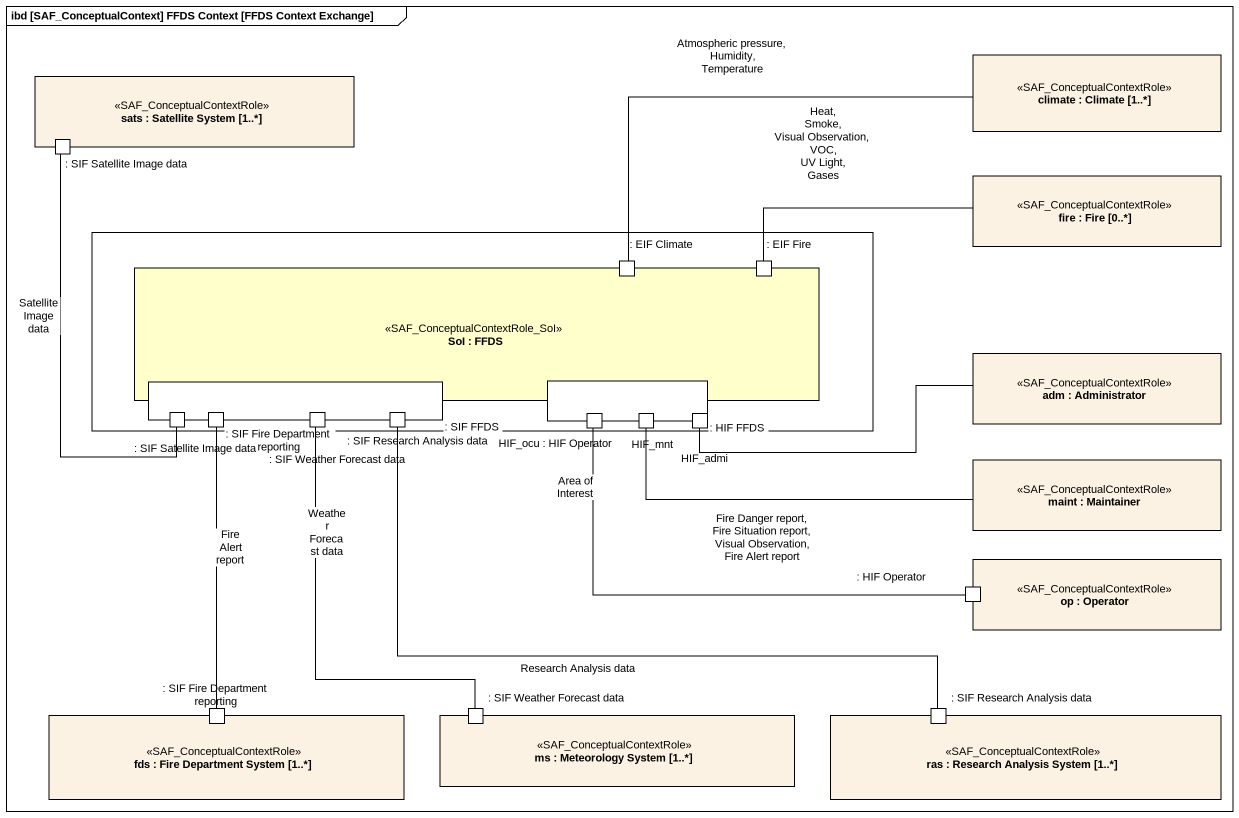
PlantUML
@startuml
mainframe ibd [SAF_ConceptualContext] FFDS Context [FFDS Context Exchange]
rectangle "sats : Satellite System [1..*]" as sats <<SAF_ConceptualContextRole>> {
  port ": SIF Satellite Image data" as SIF_Satellite_Image_data
}
rectangle "climate : Climate [1..*]" as climate <<SAF_ConceptualContextRole>>
rectangle "fire : Fire [0..*]" as fire <<SAF_ConceptualContextRole>>
rectangle " " as rectangle1 {
  rectangle "SoI : FFDS" as SoI <<SAF_ConceptualContextRole_SoI>> #FFFFCC {
    port ": EIF Climate" as EIF_Climate
    port ": EIF Fire" as EIF_Fire
    port ": SIF FFDS" as SIF_FFDS
    port ": HIF FFDS" as HIF_FFDS
  }
  port ": SIF Satellite Image data" as SIF_Satellite_Image_data_2
  port ": SIF Fire Department reporting" as SIF_Fire_Department
  port ": SIF Weather Forecast data" as SIF_Weather_Forecast_data
  port ": SIF Research Analysis data" as SIF_Research_Analysis_data
  port "HIF_ocu : HIF Operator" as HIF_ocu_HIF_Operator
  port HIF_mnt
  port HIF_admi
}
rectangle "adm : Administrator" as adm <<SAF_ConceptualContextRole>>
rectangle "maint : Maintainer" as maint <<SAF_ConceptualContextRole>>
rectangle "op : Operator" as op <<SAF_ConceptualContextRole>> {
  port ": HIF Operator" as HIF_Operator
}
rectangle "fds : Fire Department System [1..*]" as fds <<SAF_ConceptualContextRole>> {
  port ": SIF Fire Department reporting" as SIF_Fire_Department_2
}
rectangle "ms : Meteorology System [1..*]" as ms <<SAF_ConceptualContextRole>> {
  port ": SIF Weather Forecast data" as SIF_Weather_Forecast_data_2
}
rectangle "ras : Research Analysis System [1..*]" as ras <<SAF_ConceptualContextRole>> {
  port ": SIF Research Analysis data" as SIF_Research_Analysis_data_2
}
climate -left- EIF_Climate : Atmospheric pressure, Humidity, Temperature
SIF_Satellite_Image_data -- SIF_Satellite_Image_data_2 : Satellite Image data
fire -left- EIF_Fire : Heat, Smoke, Visual Observation, VOC, UV Light, Gases
adm -left- HIF_admi
SIF_Fire_Department -- SIF_Fire_Department_2 : Fire Alert report
SIF_Research_Analysis_data -right- SIF_Research_Analysis_data_2 : Research Analysis data
HIF_ocu_HIF_Operator -right- HIF_Operator : Area of Interest\nFire Danger report, Fire Situation report, Visual Observation, Fire Alert report
HIF_mnt -right- maint
SIF_Weather_Forecast_data_2 -up- SIF_Weather_Forecast_data : Weather Forecast data
@enduml
